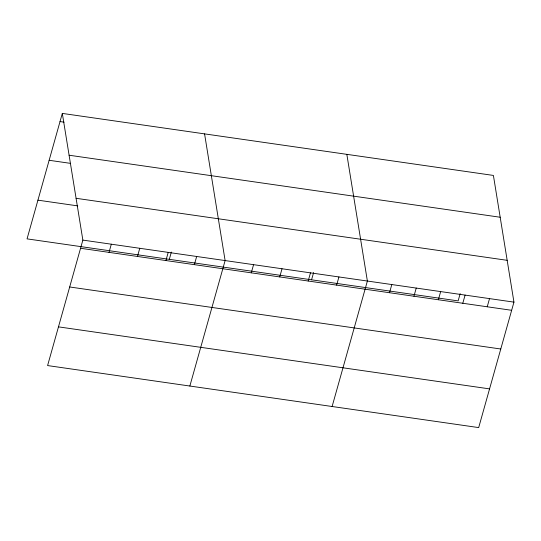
<?xml version="1.0" encoding="UTF-8"?>
<svg xmlns="http://www.w3.org/2000/svg" width="541" height="541" viewBox="0 0 541 541"><rect width="100%" height="100%" fill="white"/><g stroke="black" fill="none" stroke-linecap="round" stroke-linejoin="round"><path stroke-width="0.81" d="M62.316 113.407L82.861 240.103L47.594 365.567L478.684 427.593L513.95 302.128L493.406 175.433L62.316 113.407L27.05 238.872L458.139 300.897L460.181 293.635M109.018 252.37L111.311 244.201M137.468 256.461L139.761 248.292M165.918 260.552L168.217 252.383M169.313 259.335L171.348 252.079M194.375 264.65L196.667 256.481M189.857 386.031L225.117 260.573L204.572 133.877M251.274 272.833L253.573 264.664M279.731 276.931L282.023 268.762M308.181 281.022L310.473 272.853M311.569 279.805L313.611 272.549M336.63 285.114L338.93 276.951M332.113 406.501L367.38 281.043L346.835 154.347M389.513 292.722L391.806 284.559M413.939 296.238L416.239 288.069M438.366 299.755L440.665 291.585M462.798 303.271L465.091 295.102M487.225 306.781L489.524 298.618M60.017 121.576L64.081 122.165M69.092 155.22L500.188 217.245M49.136 160.285L70.276 163.328M76.078 198.297L507.167 260.322M37.931 200.163L77.762 205.891M82.861 240.103L513.95 302.128M80.562 248.272L511.658 310.297M69.688 286.98L500.777 349.006M58.475 326.859L489.564 388.884"/></g></svg>
